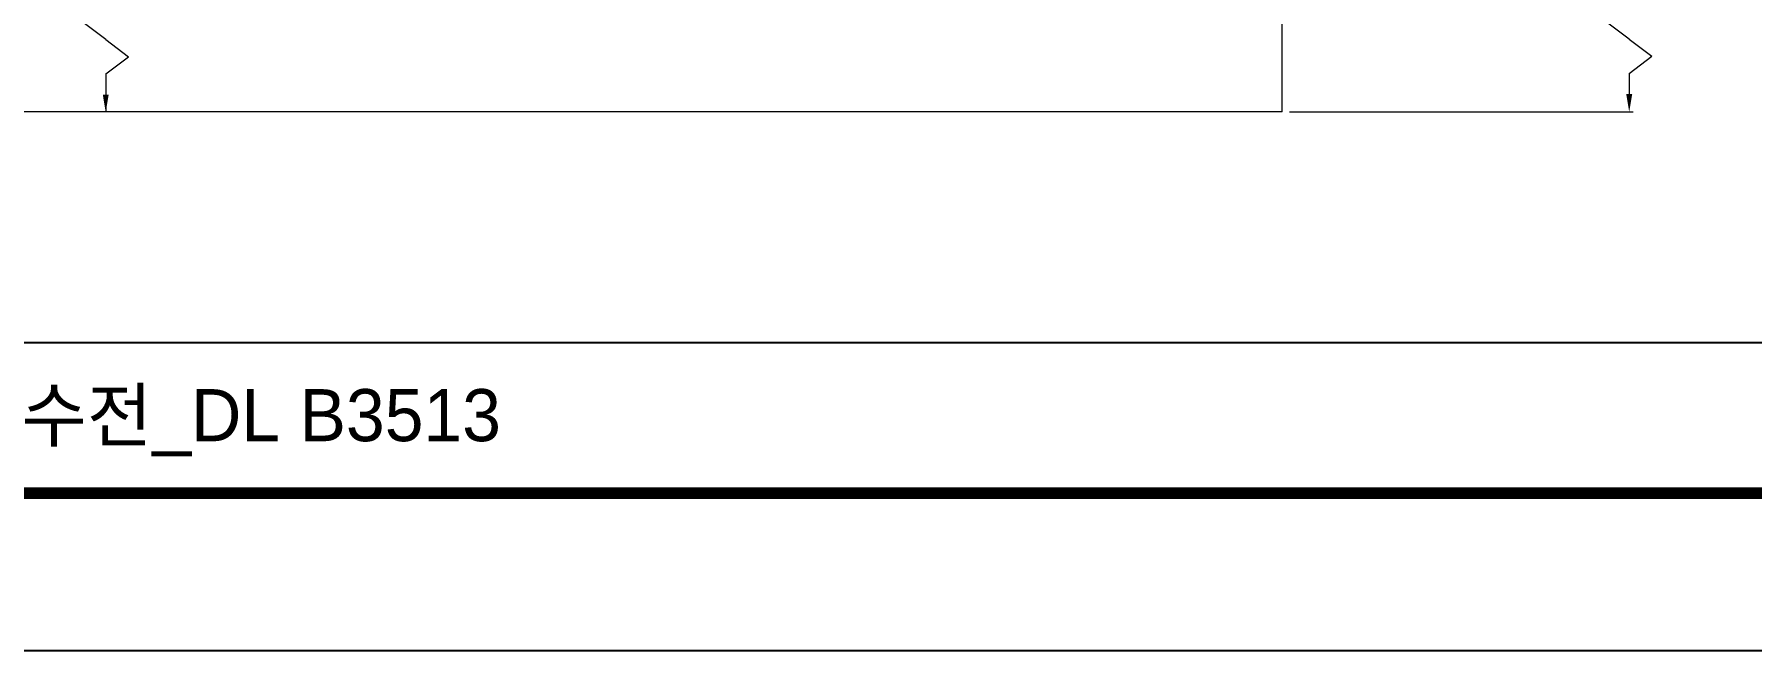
# Model space of a CAD drawing. Extents: x 900 to 2324, y -1513 to 827.
# Drawn here: x 1712.5 to 2098.5, y 0 to 138.6 of the extents above; entities that cross this region are included whole.
import ezdxf

# ---------------------------------------------------------------- set-up
doc = ezdxf.new("R2010")
doc.units = 0
doc.header["$LTSCALE"] = 4
doc.header["$MEASUREMENT"] = 0
doc.layers.get('0').update_dxf_attribs({"linetype": 'CONTINUOUS'})
doc.layers.add('치수선', color=7, linetype='CONTINUOUS', lineweight=20)
doc.styles.add('Daelim Dimension', font='')
doc.styles.get('Daelim Dimension').set_extended_font_data('나눔고딕')

msp = doc.modelspace()

# ---------------------------------------------------------------- linework, layer by layer
at = {"color": 5, "lineweight": 9, "ltscale": 0.5}
for p, q in [((1728.57, 137.37), (1723.47, 141.21)), ((2070.97, 137.46), (2065.86, 141.29)), ((1728.57, 137.37), (1733.68, 133.53)), ((2070.97, 137.46), (2076.08, 133.62)), ((1728.57, 129.7), (1733.68, 133.53)), ((2070.97, 129.78), (2076.08, 133.62)), ((1728.57, 129.7), (1728.57, 121.12)), ((1728.57, 129.7), (1728.57, 125.02)), ((2070.97, 129.78), (2070.97, 125.11)), ((1994.59, 121.12), (2071.84, 121.12))]:
    msp.add_line(p, q, dxfattribs=at)
at = {"color": 5}
msp.add_line((1213.78, 69.28), (2122.37, 69.28), dxfattribs=at)
at = {"ltscale": 0.5}
msp.add_lwpolyline([(1195.63, 0), (2324.03, 0), (2324.03, 826.8), (1195.63, 826.8)], close=True, dxfattribs=at)
at = {"color": 5, "linetype": 'ByBlock', "lineweight": 200, "const_width": 2.6}
msp.add_lwpolyline([(1213.78, 35.4), (2305.78, 35.4), (2305.78, 807.6), (1213.78, 807.6)], close=True, dxfattribs=at)
at = {"color": 5, "ltscale": 0.5}
for points in [[(1727.91, 125.02), (1729.24, 125.02), (1728.57, 121.02)], [(2070.3, 125.11), (2071.64, 125.11), (2070.97, 121.11)]]:
    msp.add_solid(points, dxfattribs=at)
at = {"layer": '치수선'}
for q in [(1993, 592.8), (1278.94, 121.12)]:
    msp.add_line((1993, 121.12), q, dxfattribs=at)

# ---------------------------------------------------------------- texts
at = {"color": 2, "insert": (1416.36, 58.8), "char_height": 11.7115, "width": 518.4179, "attachment_point": 1, "style": 'Daelim Dimension'}
msp.add_mtext('{\\fPretendard Variable SemiBold|b0|i0|c129|p2;대림바스(주)} Single lever_SWAN_샤워욕조수전_DL B3513', dxfattribs=at)

doc.saveas('drawing.dxf')
